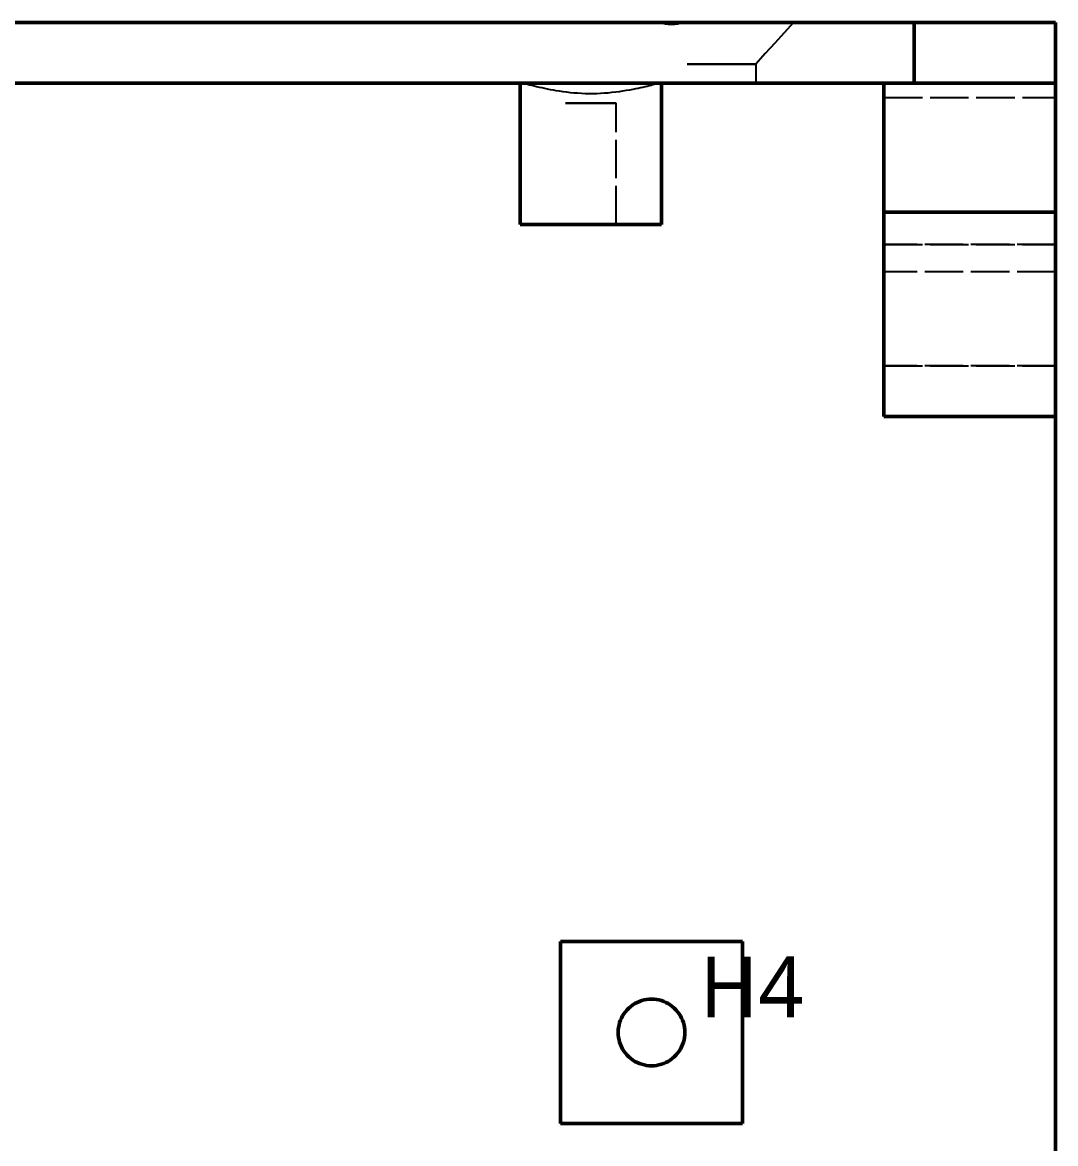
# Model space of a CAD drawing. Header units: millimetres. Extents: x 0 to 420, y 0 to 297.
# Drawn here: x 144.91 to 179, y 154.67 to 191.67 of the extents above; entities that cross this region are included whole.
import ezdxf

# ---------------------------------------------------------------- set-up
doc = ezdxf.new("R2010")
doc.units = ezdxf.units.MM
doc.linetypes.add('DASHED', pattern=[1.524, 1.27, -0.254])
for name, color, linetype, lineweight in [('DIM', 3, 'CONTINUOUS', 18), ('HIDDEN', 8, 'DASHED', 25), ('VISIBLE', 7, 'CONTINUOUS', 50)]:
    doc.layers.add(name, color=color, linetype=linetype, lineweight=lineweight)
doc.styles.add('CJK', font='NotoSansCJK-Regular.ttc')

msp = doc.modelspace()

# ---------------------------------------------------------------- linework, layer by layer
at = {"layer": 'HIDDEN'}
for points in [[(165.60417, 191.66667), (165.60748, 191.66667)], [(165.60468, 191.66667), (165.60417, 191.66667)], [(165.61469, 191.66667), (165.60468, 191.66667)], [(165.60748, 191.66667), (165.6231, 191.66667)], [(165.63749, 191.66667), (165.61469, 191.66667)], [(165.6231, 191.66667), (165.65145, 191.66667)], [(165.67293, 191.66667), (165.63749, 191.66667)], [(165.65145, 191.66667), (165.69237, 191.66667)], [(165.72083, 191.66667), (165.67293, 191.66667)], [(165.69237, 191.66667), (165.74565, 191.66667)], [(165.78093, 191.66667), (165.72083, 191.66667)], [(165.74565, 191.66667), (165.81099, 191.66667)], [(165.8529, 191.66667), (165.78093, 191.66667)], [(165.81099, 191.66667), (165.88804, 191.66667)], [(165.93636, 191.66667), (165.8529, 191.66667)], [(165.88804, 191.66667), (165.97639, 191.66667)], [(166.03085, 191.66667), (165.93636, 191.66667)], [(165.97639, 191.66667), (166.03085, 191.66667)], [(166.76473, 191.66667), (166.61983, 191.66667)], [(166.61983, 191.66667), (166.71301, 191.66667)], [(166.71301, 191.66667), (166.86399, 191.66667)], [(166.91604, 191.66667), (166.76473, 191.66667)], [(166.86399, 191.66667), (167.021, 191.66667)], [(167.07294, 191.66667), (166.91604, 191.66667)], [(167.021, 191.66667), (167.18318, 191.66667)], [(167.23461, 191.66667), (167.07294, 191.66667)], [(167.18318, 191.66667), (167.34965, 191.66667)], [(167.40021, 191.66667), (167.23461, 191.66667)], [(167.34965, 191.66667), (167.51951, 191.66667)], [(167.56885, 191.66667), (167.40021, 191.66667)], [(167.51951, 191.66667), (167.69185, 191.66667)], [(167.73965, 191.66667), (167.56885, 191.66667)], [(167.69185, 191.66667), (167.86574, 191.66667)], [(167.91171, 191.66667), (167.73965, 191.66667)], [(167.86574, 191.66667), (168.04023, 191.66667)], [(168.08411, 191.66667), (167.91171, 191.66667)], [(168.04023, 191.66667), (168.21438, 191.66667)], [(168.25595, 191.66667), (168.08411, 191.66667)], [(168.21438, 191.66667), (168.38725, 191.66667)], [(168.42632, 191.66667), (168.25595, 191.66667)], [(168.38725, 191.66667), (168.5579, 191.66667)], [(168.59432, 191.66667), (168.42632, 191.66667)], [(168.5579, 191.66667), (168.72542, 191.66667)], [(168.75907, 191.66667), (168.59432, 191.66667)], [(168.72542, 191.66667), (168.88889, 191.66667)], [(168.91969, 191.66667), (168.75907, 191.66667)], [(168.88889, 191.66667), (169.04744, 191.66667)], [(169.07534, 191.66667), (168.91969, 191.66667)], [(169.04744, 191.66667), (169.2002, 191.66667)], [(169.2252, 191.66667), (169.07534, 191.66667)], [(169.2002, 191.66667), (169.34635, 191.66667)], [(169.36847, 191.66667), (169.2252, 191.66667)], [(169.34635, 191.66667), (169.48511, 191.66667)], [(169.5044, 191.66667), (169.36847, 191.66667)], [(169.48511, 191.66667), (169.61571, 191.66667)], [(169.63228, 191.66667), (169.5044, 191.66667)], [(169.61571, 191.66667), (169.73746, 191.66667)], [(169.75142, 191.66667), (169.63228, 191.66667)], [(169.73746, 191.66667), (169.84969, 191.66667)], [(169.8612, 191.66667), (169.75142, 191.66667)], [(169.84969, 191.66667), (169.9518, 191.66667)], [(169.96104, 191.66667), (169.8612, 191.66667)], [(169.9518, 191.66667), (170.04324, 191.66667)], [(170.05041, 191.66667), (169.96104, 191.66667)], [(170.35083, 191.66667), (170.04083, 191.32333)], [(170.04324, 191.66667), (170.12352, 191.66667)], [(170.12884, 191.66667), (170.05041, 191.66667)], [(170.12352, 191.66667), (170.19219, 191.66667)], [(170.19593, 191.66667), (170.12884, 191.66667)], [(170.19219, 191.66667), (170.24889, 191.66667)], [(170.2513, 191.66667), (170.19593, 191.66667)], [(170.24889, 191.66667), (170.29331, 191.66667)], [(170.29467, 191.66667), (170.2513, 191.66667)], [(170.29331, 191.66667), (170.32521, 191.66667)], [(170.32582, 191.66667), (170.29467, 191.66667)], [(170.32521, 191.66667), (170.34442, 191.66667)], [(170.34457, 191.66667), (170.32582, 191.66667)], [(170.34442, 191.66667), (170.35083, 191.66667)], [(170.35083, 191.66667), (170.34457, 191.66667)], [(179, 191.66667), (179, 191.6443)], [(170.04083, 191.32333), (169.73083, 190.98)], [(179, 191.6443), (179, 191.57731)], [(179, 191.57731), (179, 191.46609)], [(179, 191.46609), (179, 191.31125)], [(179, 191.31125), (179, 191.11366)], [(169.73083, 190.98), (169.42083, 190.63667)], [(179, 191.11366), (179, 190.87442)], [(169.42083, 190.63667), (169.11083, 190.29333)], [(179, 190.87442), (179, 190.59487)], [(179, 190.59487), (179, 190.27658)], [(166.84417, 190.29333), (166.84734, 190.29333)], [(166.84734, 190.29333), (166.84417, 190.29333)], [(166.84734, 190.29333), (166.85683, 190.29333)], [(166.85683, 190.29333), (166.84734, 190.29333)], [(166.85683, 190.29333), (166.87258, 190.29333)], [(166.87258, 190.29333), (166.85683, 190.29333)], [(166.87258, 190.29333), (166.89452, 190.29333)], [(166.89452, 190.29333), (166.87258, 190.29333)], [(166.89452, 190.29333), (166.92251, 190.29333)], [(166.92251, 190.29333), (166.89452, 190.29333)], [(166.92251, 190.29333), (166.9564, 190.29333)], [(166.9564, 190.29333), (166.92251, 190.29333)], [(166.9564, 190.29333), (166.99601, 190.29333)], [(166.99601, 190.29333), (166.9564, 190.29333)], [(166.99601, 190.29333), (167.0411, 190.29333)], [(167.0411, 190.29333), (166.99601, 190.29333)], [(167.0411, 190.29333), (167.09143, 190.29333)], [(167.09143, 190.29333), (167.0411, 190.29333)], [(167.09143, 190.29333), (167.14671, 190.29333)], [(167.14671, 190.29333), (167.09143, 190.29333)], [(167.14671, 190.29333), (167.20664, 190.29333)], [(167.20664, 190.29333), (167.14671, 190.29333)], [(167.20664, 190.29333), (167.27088, 190.29333)], [(167.27088, 190.29333), (167.20664, 190.29333)], [(167.27088, 190.29333), (167.33907, 190.29333)], [(167.33907, 190.29333), (167.27088, 190.29333)], [(167.33907, 190.29333), (167.41083, 190.29333)], [(167.41083, 190.29333), (167.33907, 190.29333)], [(167.41083, 190.29333), (167.48577, 190.29333)], [(167.48577, 190.29333), (167.41083, 190.29333)], [(167.48577, 190.29333), (167.56345, 190.29333)], [(167.56345, 190.29333), (167.48577, 190.29333)], [(167.56345, 190.29333), (167.64345, 190.29333)], [(167.64345, 190.29333), (167.56345, 190.29333)], [(167.64345, 190.29333), (167.72531, 190.29333)], [(167.72531, 190.29333), (167.64345, 190.29333)], [(167.72531, 190.29333), (167.80859, 190.29333)], [(167.80859, 190.29333), (167.72531, 190.29333)], [(167.80859, 190.29333), (167.89281, 190.29333)], [(167.89281, 190.29333), (167.80859, 190.29333)], [(167.89281, 190.29333), (167.9775, 190.29333)], [(167.9775, 190.29333), (167.89281, 190.29333)], [(167.9775, 190.29333), (168.0622, 190.29333)], [(168.0622, 190.29333), (167.9775, 190.29333)], [(168.0622, 190.29333), (168.14642, 190.29333)], [(168.14642, 190.29333), (168.0622, 190.29333)], [(168.14642, 190.29333), (168.22969, 190.29333)], [(168.22969, 190.29333), (168.14642, 190.29333)], [(168.22969, 190.29333), (168.31156, 190.29333)], [(168.31156, 190.29333), (168.22969, 190.29333)], [(168.31156, 190.29333), (168.39155, 190.29333)], [(168.39155, 190.29333), (168.31156, 190.29333)], [(168.39155, 190.29333), (168.46924, 190.29333)], [(168.46924, 190.29333), (168.39155, 190.29333)], [(168.46924, 190.29333), (168.54417, 190.29333)], [(168.54417, 190.29333), (168.46924, 190.29333)], [(168.54417, 190.29333), (168.61593, 190.29333)], [(168.61593, 190.29333), (168.54417, 190.29333)], [(168.61593, 190.29333), (168.68412, 190.29333)], [(168.68412, 190.29333), (168.61593, 190.29333)], [(168.68412, 190.29333), (168.74836, 190.29333)], [(168.74836, 190.29333), (168.68412, 190.29333)], [(168.74836, 190.29333), (168.80829, 190.29333)], [(168.80829, 190.29333), (168.74836, 190.29333)], [(168.80829, 190.29333), (168.86358, 190.29333)], [(168.86358, 190.29333), (168.80829, 190.29333)], [(168.86358, 190.29333), (168.91391, 190.29333)], [(168.91391, 190.29333), (168.86358, 190.29333)], [(168.91391, 190.29333), (168.959, 190.29333)], [(168.959, 190.29333), (168.91391, 190.29333)], [(168.959, 190.29333), (168.9986, 190.29333)], [(168.9986, 190.29333), (168.959, 190.29333)], [(168.9986, 190.29333), (169.03249, 190.29333)], [(169.03249, 190.29333), (168.9986, 190.29333)], [(169.03249, 190.29333), (169.06048, 190.29333)], [(169.06048, 190.29333), (169.03249, 190.29333)], [(169.06048, 190.29333), (169.08242, 190.29333)], [(169.08242, 190.29333), (169.06048, 190.29333)], [(169.08242, 190.29333), (169.09818, 190.29333)], [(169.09818, 190.29333), (169.08242, 190.29333)], [(169.09818, 190.29333), (169.10767, 190.29333)], [(169.10767, 190.29333), (169.09818, 190.29333)], [(169.10767, 190.29333), (169.11083, 190.29333)], [(169.11083, 190.29333), (169.10767, 190.29333)], [(169.11083, 190.29333), (169.11083, 189.66667)], [(179, 190.27658), (179, 189.92132)], [(179, 189.92132), (179, 189.53108)], [(160.66667, 189.66667), (161.35727, 189.66667)], [(161.33333, 189.66667), (161.34091, 189.66667)], [(161.33884, 189.66667), (161.33333, 189.66667)], [(161.35727, 189.66667), (161.33884, 189.66667)], [(161.34091, 189.66667), (161.36141, 189.66667)], [(161.35727, 189.66667), (161.38395, 189.66479)], [(161.36141, 189.66667), (161.39475, 189.66667)], [(161.38395, 189.66479), (161.41981, 189.65936)], [(161.39475, 189.66667), (161.44074, 189.66667)], [(161.41981, 189.65936), (161.46421, 189.65072)], [(161.44074, 189.66667), (161.49914, 189.66667)], [(161.46421, 189.65072), (161.51649, 189.63926)], [(161.49914, 189.66667), (161.56961, 189.66667)], [(161.51649, 189.63926), (161.57588, 189.62539)], [(161.56961, 189.66667), (161.65177, 189.66667)], [(161.57588, 189.62539), (161.64156, 189.60958)], [(161.64156, 189.60958), (161.71274, 189.59225)], [(161.65177, 189.66667), (161.74515, 189.66667)], [(161.71274, 189.59225), (161.78895, 189.57375)], [(161.74515, 189.66667), (161.84923, 189.66667)], [(161.78895, 189.57375), (161.86966, 189.55444)], [(161.84923, 189.66667), (161.96345, 189.66667)], [(161.86966, 189.55444), (161.95436, 189.53464)], [(161.95436, 189.53464), (162.04264, 189.51464)], [(161.96345, 189.66667), (162.08715, 189.66667)], [(162.04264, 189.51464), (162.13412, 189.49471)], [(162.08715, 189.66667), (162.21965, 189.66667)], [(162.13412, 189.49471), (162.22849, 189.47509)], [(162.21965, 189.66667), (162.36021, 189.66667)], [(162.22849, 189.47509), (162.32543, 189.45599)], [(162.32543, 189.45599), (162.42469, 189.43761)], [(162.36021, 189.66667), (162.50805, 189.66667)], [(162.50805, 189.66667), (162.66234, 189.66667)], [(162.66234, 189.66667), (162.82223, 189.66667)], [(162.82223, 189.66667), (162.98683, 189.66667)], [(162.98683, 189.66667), (163.15521, 189.66667)], [(163.15521, 189.66667), (163.32644, 189.66667)], [(163.32644, 189.66667), (163.49957, 189.66667)], [(163.49957, 189.66667), (163.67363, 189.66667)], [(163.67363, 189.66667), (163.84765, 189.66667)], [(163.84765, 189.66667), (164.02066, 189.66667)], [(164.02066, 189.66667), (164.1917, 189.66667)], [(164.1917, 189.66667), (164.35981, 189.66667)], [(164.35981, 189.66667), (164.52406, 189.66667)], [(164.52406, 189.66667), (164.68354, 189.66667)], [(164.68354, 189.66667), (164.83735, 189.66667)], [(164.83735, 189.66667), (164.98464, 189.66667)], [(164.84022, 189.42567), (164.95446, 189.44594)], [(164.95446, 189.44594), (165.06588, 189.46728)], [(164.98464, 189.66667), (165.12458, 189.66667)], [(165.06588, 189.46728), (165.1485, 189.48404)], [(165.12458, 189.66667), (165.25641, 189.66667)], [(165.1485, 189.48404), (165.22799, 189.50089)], [(165.22799, 189.50089), (165.30533, 189.51791)], [(165.25641, 189.66667), (165.37937, 189.66667)], [(165.30533, 189.51791), (165.3803, 189.53495)], [(165.37937, 189.66667), (165.4928, 189.66667)], [(165.3803, 189.53495), (165.45267, 189.55184)], [(165.45267, 189.55184), (165.52218, 189.56841)], [(165.4928, 189.66667), (165.59605, 189.66667)], [(165.52218, 189.56841), (165.58853, 189.58445)], [(165.58853, 189.58445), (165.6514, 189.59976)], [(165.59605, 189.66667), (165.68855, 189.66667)], [(165.6514, 189.59976), (165.71047, 189.61411)], [(165.68855, 189.66667), (165.76979, 189.66667)], [(165.71047, 189.61411), (165.76542, 189.62729)], [(165.76542, 189.62729), (165.81573, 189.639)], [(165.76979, 189.66667), (165.83931, 189.66667)], [(165.81573, 189.639), (165.86089, 189.64898)], [(165.83931, 189.66667), (165.89673, 189.66667)], [(165.86089, 189.64898), (165.90041, 189.65696)], [(165.89673, 189.66667), (165.94172, 189.66667)], [(165.90041, 189.65696), (165.93387, 189.6627)], [(165.93387, 189.6627), (165.95746, 189.66566)], [(165.94172, 189.66667), (165.97404, 189.66667)], [(165.95746, 189.66566), (165.97607, 189.66667)], [(165.97404, 189.66667), (165.9935, 189.66667)], [(165.98935, 189.66667), (165.97607, 189.66667)], [(165.97607, 189.66667), (166.32759, 189.66667)], [(165.99734, 189.66667), (165.98935, 189.66667)], [(165.9935, 189.66667), (166, 189.66667)], [(166, 189.66667), (165.99734, 189.66667)], [(166.84417, 189.66667), (166.84734, 189.66667)], [(166.84734, 189.66667), (166.84417, 189.66667)], [(166.84734, 189.66667), (166.85683, 189.66667)], [(166.85683, 189.66667), (166.84734, 189.66667)], [(166.85683, 189.66667), (166.87258, 189.66667)], [(166.87258, 189.66667), (166.85683, 189.66667)], [(166.87258, 189.66667), (166.89452, 189.66667)], [(166.89452, 189.66667), (166.87258, 189.66667)], [(166.89452, 189.66667), (166.92251, 189.66667)], [(166.92251, 189.66667), (166.89452, 189.66667)], [(166.92251, 189.66667), (166.9564, 189.66667)], [(166.9564, 189.66667), (166.92251, 189.66667)], [(166.9564, 189.66667), (166.99601, 189.66667)], [(166.99601, 189.66667), (166.9564, 189.66667)], [(166.99601, 189.66667), (167.0411, 189.66667)], [(167.0411, 189.66667), (166.99601, 189.66667)], [(167.0411, 189.66667), (167.09143, 189.66667)], [(167.09143, 189.66667), (167.0411, 189.66667)], [(167.09143, 189.66667), (167.14671, 189.66667)], [(167.14671, 189.66667), (167.09143, 189.66667)], [(167.14671, 189.66667), (167.20664, 189.66667)], [(167.20664, 189.66667), (167.14671, 189.66667)], [(167.20664, 189.66667), (167.27088, 189.66667)], [(167.27088, 189.66667), (167.20664, 189.66667)], [(167.27088, 189.66667), (167.33907, 189.66667)], [(167.33907, 189.66667), (167.27088, 189.66667)], [(167.33907, 189.66667), (167.41083, 189.66667)], [(167.41083, 189.66667), (167.33907, 189.66667)], [(167.41083, 189.66667), (167.48577, 189.66667)], [(167.48577, 189.66667), (167.41083, 189.66667)], [(167.48577, 189.66667), (167.56345, 189.66667)], [(167.56345, 189.66667), (167.48577, 189.66667)], [(167.56345, 189.66667), (167.64345, 189.66667)], [(167.64345, 189.66667), (167.56345, 189.66667)], [(167.64345, 189.66667), (167.72531, 189.66667)], [(167.72531, 189.66667), (167.64345, 189.66667)], [(167.72531, 189.66667), (167.80859, 189.66667)], [(167.80859, 189.66667), (167.72531, 189.66667)], [(167.80859, 189.66667), (167.89281, 189.66667)], [(167.89281, 189.66667), (167.80859, 189.66667)], [(167.89281, 189.66667), (167.9775, 189.66667)], [(167.9775, 189.66667), (167.89281, 189.66667)], [(167.9775, 189.66667), (168.0622, 189.66667)], [(168.0622, 189.66667), (167.9775, 189.66667)], [(168.0622, 189.66667), (168.14642, 189.66667)], [(168.14642, 189.66667), (168.0622, 189.66667)], [(168.14642, 189.66667), (168.22969, 189.66667)], [(168.22969, 189.66667), (168.14642, 189.66667)], [(168.22969, 189.66667), (168.31156, 189.66667)], [(168.31156, 189.66667), (168.22969, 189.66667)], [(168.31156, 189.66667), (168.39155, 189.66667)], [(168.39155, 189.66667), (168.31156, 189.66667)], [(168.39155, 189.66667), (168.46924, 189.66667)], [(168.46924, 189.66667), (168.39155, 189.66667)], [(168.46924, 189.66667), (168.54417, 189.66667)], [(168.54417, 189.66667), (168.46924, 189.66667)], [(168.54417, 189.66667), (168.61593, 189.66667)], [(168.61593, 189.66667), (168.54417, 189.66667)], [(168.61593, 189.66667), (168.68412, 189.66667)], [(168.68412, 189.66667), (168.61593, 189.66667)], [(168.68412, 189.66667), (168.74836, 189.66667)], [(168.74836, 189.66667), (168.68412, 189.66667)], [(168.74836, 189.66667), (168.80829, 189.66667)], [(168.80829, 189.66667), (168.74836, 189.66667)], [(168.80829, 189.66667), (168.86358, 189.66667)], [(168.86358, 189.66667), (168.80829, 189.66667)], [(168.86358, 189.66667), (168.91391, 189.66667)], [(168.91391, 189.66667), (168.86358, 189.66667)], [(168.91391, 189.66667), (168.959, 189.66667)], [(168.959, 189.66667), (168.91391, 189.66667)], [(168.959, 189.66667), (168.9986, 189.66667)], [(168.9986, 189.66667), (168.959, 189.66667)], [(168.9986, 189.66667), (169.03249, 189.66667)], [(169.03249, 189.66667), (168.9986, 189.66667)], [(169.03249, 189.66667), (169.06048, 189.66667)], [(169.06048, 189.66667), (169.03249, 189.66667)], [(169.06048, 189.66667), (169.08242, 189.66667)], [(169.08242, 189.66667), (169.06048, 189.66667)], [(169.08242, 189.66667), (169.09818, 189.66667)], [(169.09818, 189.66667), (169.08242, 189.66667)], [(169.09818, 189.66667), (169.10767, 189.66667)], [(169.10767, 189.66667), (169.09818, 189.66667)], [(169.10767, 189.66667), (169.11083, 189.66667)], [(169.11083, 189.66667), (169.10767, 189.66667)], [(173.06826, 189.66667), (173.33333, 189.66667)], [(173.33333, 189.65338), (173.33333, 189.66667)], [(173.33333, 189.66667), (173.40197, 189.66667)], [(173.33333, 189.61357), (173.33333, 189.65338)], [(173.33333, 189.54741), (173.33333, 189.61357)], [(173.33333, 189.4552), (173.33333, 189.54741)], [(173.33333, 189.33735), (173.33333, 189.4552)], [(174.33333, 189.66667), (179, 189.66667)], [(179, 189.53108), (179, 189.10805)], [(162.42469, 189.43761), (162.51277, 189.42236)], [(162.51277, 189.42236), (162.61674, 189.40565)], [(162.61674, 189.40565), (162.73574, 189.38833)], [(162.73574, 189.38833), (162.85663, 189.37275)], [(162.85663, 189.37275), (162.97914, 189.35909)], [(162.97914, 189.35909), (163.103, 189.34748)], [(163.103, 189.34748), (163.22795, 189.33806)], [(163.22795, 189.33806), (163.35374, 189.33093)], [(163.35374, 189.33093), (163.48012, 189.32616)], [(163.48012, 189.32616), (163.60688, 189.32379)], [(163.60688, 189.32379), (163.73376, 189.32386)], [(163.73376, 189.32386), (163.86051, 189.32637)], [(163.86051, 189.32637), (163.98688, 189.33128)], [(163.98688, 189.33128), (164.11265, 189.33855)], [(164.11265, 189.33855), (164.23756, 189.3481)], [(164.23756, 189.3481), (164.36135, 189.35982)], [(164.36135, 189.35982), (164.48378, 189.37361)], [(164.48378, 189.37361), (164.60458, 189.3893)], [(164.60458, 189.3893), (164.72349, 189.40672)], [(164.72349, 189.40672), (164.84022, 189.42567)], [(173.33333, 189.19437), (173.33333, 189.33735)], [(173.33333, 189.19437), (173.33333, 185.40651)], [(173.33333, 189.19437), (179, 189.19437)], [(179, 189.19437), (179, 185.40651)], [(179, 189.01582), (179, 189.19437)], [(179, 189.10805), (179, 188.65459)], [(162.83333, 189), (162.83566, 189)], [(162.83566, 189), (162.83333, 189)], [(162.83566, 189), (162.84264, 189)], [(162.84264, 189), (162.83566, 189)], [(162.84264, 189), (162.85423, 189)], [(162.85423, 189), (162.84264, 189)], [(162.85423, 189), (162.87036, 189)], [(162.87036, 189), (162.85423, 189)], [(162.87036, 189), (162.89094, 189)], [(162.89094, 189), (162.87036, 189)], [(162.89094, 189), (162.91586, 189)], [(162.91586, 189), (162.89094, 189)], [(162.91586, 189), (162.94498, 189)], [(162.94498, 189), (162.91586, 189)], [(162.94498, 189), (162.97813, 189)], [(162.97813, 189), (162.94498, 189)], [(162.97813, 189), (163.01514, 189)], [(163.01514, 189), (162.97813, 189)], [(163.01514, 189), (163.05579, 189)], [(163.05579, 189), (163.01514, 189)], [(163.05579, 189), (163.09986, 189)], [(163.09986, 189), (163.05579, 189)], [(163.09986, 189), (163.14709, 189)], [(163.14709, 189), (163.09986, 189)], [(163.14709, 189), (163.19723, 189)], [(163.19723, 189), (163.14709, 189)], [(163.19723, 189), (163.25, 189)], [(163.25, 189), (163.19723, 189)], [(163.25, 189), (163.3051, 189)], [(163.3051, 189), (163.25, 189)], [(163.3051, 189), (163.36222, 189)], [(163.36222, 189), (163.3051, 189)], [(163.36222, 189), (163.42104, 189)], [(163.42104, 189), (163.36222, 189)], [(163.42104, 189), (163.48123, 189)], [(163.48123, 189), (163.42104, 189)], [(163.48123, 189), (163.54246, 189)], [(163.54246, 189), (163.48123, 189)], [(163.54246, 189), (163.60439, 189)], [(163.60439, 189), (163.54246, 189)], [(163.60439, 189), (163.66667, 189)], [(163.66667, 189), (163.60439, 189)], [(163.66667, 189), (163.72894, 189)], [(163.72894, 189), (163.66667, 189)], [(163.72894, 189), (163.79087, 189)], [(163.79087, 189), (163.72894, 189)], [(163.79087, 189), (163.8521, 189)], [(163.8521, 189), (163.79087, 189)], [(163.8521, 189), (163.9123, 189)], [(163.9123, 189), (163.8521, 189)], [(163.9123, 189), (163.97112, 189)], [(163.97112, 189), (163.9123, 189)], [(163.97112, 189), (164.02824, 189)], [(164.02824, 189), (163.97112, 189)], [(164.02824, 189), (164.08333, 189)], [(164.08333, 189), (164.02824, 189)], [(164.08333, 189), (164.1361, 189)], [(164.1361, 189), (164.08333, 189)], [(164.1361, 189), (164.18624, 189)], [(164.18624, 189), (164.1361, 189)], [(164.18624, 189), (164.23348, 189)], [(164.23348, 189), (164.18624, 189)], [(164.23348, 189), (164.27754, 189)], [(164.27754, 189), (164.23348, 189)], [(164.27754, 189), (164.31819, 189)], [(164.31819, 189), (164.27754, 189)], [(164.31819, 189), (164.3552, 189)], [(164.3552, 189), (164.31819, 189)], [(164.3552, 189), (164.38835, 189)], [(164.38835, 189), (164.3552, 189)], [(164.38835, 189), (164.41747, 189)], [(164.41747, 189), (164.38835, 189)], [(164.41747, 189), (164.44239, 189)], [(164.44239, 189), (164.41747, 189)], [(164.44239, 189), (164.46298, 189)], [(164.46298, 189), (164.44239, 189)], [(164.46298, 189), (164.47911, 189)], [(164.47911, 189), (164.46298, 189)], [(164.47911, 189), (164.49069, 189)], [(164.49069, 189), (164.47911, 189)], [(164.49069, 189), (164.49767, 189)], [(164.49767, 189), (164.49069, 189)], [(164.49767, 189), (164.5, 189)], [(164.5, 189), (164.49767, 189)], [(164.5, 185), (164.5, 189)], [(179, 188.81056), (179, 189.01582)], [(179, 188.57963), (179, 188.81056)], [(179, 188.65459), (179, 188.17323)], [(179, 188.32417), (179, 188.57963)], [(179, 188.04546), (179, 188.32417)], [(179, 188.17323), (179, 187.66667)], [(179, 187.74489), (179, 188.04546)], [(179, 187.42396), (179, 187.74489)], [(179, 187.66667), (179, 187.13774)], [(179, 187.08428), (179, 187.42396)], [(179, 187.13774), (179, 186.58939)], [(179, 186.72753), (179, 187.08428)], [(179, 186.35551), (179, 186.72753)], [(179, 186.58939), (179, 186.02471)], [(179, 185.97006), (179, 186.35551)], [(179, 186.02471), (179, 185.44683)], [(179, 185.57312), (179, 185.97006)], [(173.33333, 185.26023), (173.33333, 185.40651)], [(179, 185.40651), (173.33333, 185.40651)], [(179, 185.40651), (179, 185.57312)], [(179, 185.44683), (179, 184.859)], [(179, 185.40651), (179, 185.26023)], [(161.33333, 185), (161.33986, 185)], [(161.33986, 185), (161.35939, 185)], [(161.35939, 185), (161.39183, 185)], [(161.39183, 185), (161.437, 185)], [(161.437, 185), (161.49463, 185)], [(161.49463, 185), (161.56441, 185)], [(161.56441, 185), (161.64594, 185)], [(161.64594, 185), (161.73878, 185)], [(161.73878, 185), (161.84239, 185)], [(161.84239, 185), (161.95621, 185)], [(161.95621, 185), (162.0796, 185)], [(162.0796, 185), (162.21186, 185)], [(162.21186, 185), (162.35225, 185)], [(162.35225, 185), (162.5, 185)], [(162.5, 185), (162.65427, 185)], [(162.65427, 185), (162.8142, 185)], [(162.8142, 185), (162.9789, 185)], [(162.83333, 185), (162.83566, 185)], [(162.83566, 185), (162.83333, 185)], [(162.83566, 185), (162.84264, 185)], [(162.84264, 185), (162.83566, 185)], [(162.84264, 185), (162.85423, 185)], [(162.85423, 185), (162.84264, 185)], [(162.85423, 185), (162.87036, 185)], [(162.87036, 185), (162.85423, 185)], [(162.87036, 185), (162.89094, 185)], [(162.89094, 185), (162.87036, 185)], [(162.89094, 185), (162.91586, 185)], [(162.91586, 185), (162.89094, 185)], [(162.91586, 185), (162.94498, 185)], [(162.94498, 185), (162.91586, 185)], [(162.94498, 185), (162.97813, 185)], [(162.97813, 185), (162.94498, 185)], [(162.97813, 185), (163.01514, 185)], [(163.01514, 185), (162.97813, 185)], [(162.9789, 185), (163.14745, 185)], [(163.01514, 185), (163.05579, 185)], [(163.05579, 185), (163.01514, 185)], [(163.05579, 185), (163.09986, 185)], [(163.09986, 185), (163.05579, 185)], [(163.09986, 185), (163.14709, 185)], [(163.14709, 185), (163.09986, 185)], [(163.14709, 185), (163.19723, 185)], [(163.19723, 185), (163.14709, 185)], [(163.14745, 185), (163.3189, 185)], [(163.19723, 185), (163.25, 185)], [(163.25, 185), (163.19723, 185)], [(163.25, 185), (163.3051, 185)], [(163.3051, 185), (163.25, 185)], [(163.3051, 185), (163.36222, 185)], [(163.36222, 185), (163.3051, 185)], [(163.3189, 185), (163.4923, 185)], [(163.36222, 185), (163.42104, 185)], [(163.42104, 185), (163.36222, 185)], [(163.42104, 185), (163.48123, 185)], [(163.48123, 185), (163.42104, 185)], [(163.48123, 185), (163.54246, 185)], [(163.54246, 185), (163.48123, 185)], [(163.4923, 185), (163.66667, 185)], [(163.54246, 185), (163.60439, 185)], [(163.60439, 185), (163.54246, 185)], [(163.60439, 185), (163.66667, 185)], [(163.66667, 185), (163.60439, 185)], [(163.66667, 185), (163.72894, 185)], [(163.72894, 185), (163.66667, 185)], [(163.66667, 185), (163.84104, 185)], [(163.72894, 185), (163.79087, 185)], [(163.79087, 185), (163.72894, 185)], [(163.79087, 185), (163.8521, 185)], [(163.8521, 185), (163.79087, 185)], [(163.84104, 185), (164.01443, 185)], [(163.8521, 185), (163.9123, 185)], [(163.9123, 185), (163.8521, 185)], [(163.9123, 185), (163.97112, 185)], [(163.97112, 185), (163.9123, 185)], [(163.97112, 185), (164.02824, 185)], [(164.02824, 185), (163.97112, 185)], [(164.01443, 185), (164.18588, 185)], [(164.02824, 185), (164.08333, 185)], [(164.08333, 185), (164.02824, 185)], [(164.08333, 185), (164.1361, 185)], [(164.1361, 185), (164.08333, 185)], [(164.1361, 185), (164.18624, 185)], [(164.18624, 185), (164.1361, 185)], [(164.18588, 185), (164.35443, 185)], [(164.18624, 185), (164.23348, 185)], [(164.23348, 185), (164.18624, 185)], [(164.23348, 185), (164.27754, 185)], [(164.27754, 185), (164.23348, 185)], [(164.27754, 185), (164.31819, 185)], [(164.31819, 185), (164.27754, 185)], [(164.31819, 185), (164.3552, 185)], [(164.3552, 185), (164.31819, 185)], [(164.35443, 185), (164.51913, 185)], [(164.3552, 185), (164.38835, 185)], [(164.38835, 185), (164.3552, 185)], [(164.38835, 185), (164.41747, 185)], [(164.41747, 185), (164.38835, 185)], [(164.41747, 185), (164.44239, 185)], [(164.44239, 185), (164.41747, 185)], [(164.44239, 185), (164.46298, 185)], [(164.46298, 185), (164.44239, 185)], [(164.46298, 185), (164.47911, 185)], [(164.47911, 185), (164.46298, 185)], [(164.47911, 185), (164.49069, 185)], [(164.49069, 185), (164.47911, 185)], [(164.49069, 185), (164.49767, 185)], [(164.49767, 185), (164.49069, 185)], [(164.49767, 185), (164.5, 185)], [(164.5, 185), (164.49767, 185)], [(164.51913, 185), (164.67906, 185)], [(164.67906, 185), (164.83333, 185)], [(164.83333, 185), (164.98108, 185)], [(164.98108, 185), (165.12148, 185)], [(165.12148, 185), (165.25374, 185)], [(165.25374, 185), (165.37712, 185)], [(165.37712, 185), (165.49094, 185)], [(165.49094, 185), (165.59456, 185)], [(165.59456, 185), (165.68739, 185)], [(165.68739, 185), (165.76893, 185)], [(165.76893, 185), (165.83871, 185)], [(165.83871, 185), (165.89634, 185)], [(165.89634, 185), (165.9415, 185)], [(165.9415, 185), (165.97394, 185)], [(165.97394, 185), (165.99348, 185)], [(165.99348, 185), (166, 185)], [(173.33333, 185.09982), (173.33333, 185.26023)], [(173.33333, 184.92606), (173.33333, 185.09982)], [(179, 185.26023), (179, 185.09982)], [(179, 185.16666), (179, 185.24994)], [(179, 185.07734), (179, 185.16666)], [(179, 185.09982), (179, 184.92606)], [(173.33333, 184.73978), (173.33333, 184.92606)], [(173.33333, 184.54189), (173.33333, 184.73978)], [(179, 184.92606), (179, 184.73978)], [(179, 184.75271), (179, 184.88966)], [(179, 184.859), (179, 184.26451)], [(179, 184.68794), (179, 184.75271)], [(179, 184.73978), (179, 184.54189)], [(173.33333, 184.33333), (173.33333, 184.54189)], [(179, 184.33333), (173.33333, 184.33333)], [(173.33333, 184.11162), (173.33333, 184.33333)], [(173.33333, 184.33333), (179, 184.33333)], [(179, 184.54189), (179, 184.33333)], [(179, 184.33333), (179, 184.47329)], [(179, 184.26451), (179, 183.66667)], [(173.33333, 183.8893), (173.33333, 184.11162)], [(173.33333, 183.66667), (173.33333, 183.8893)], [(173.33333, 183.66667), (173.33333, 183.50983)], [(179, 133), (179, 183.66667)], [(173.33333, 183.43026), (173.33333, 183.43333)], [(173.33333, 183.43333), (173.33333, 183.43026)], [(179, 183.43333), (173.33333, 183.43333)], [(173.33333, 183.42105), (173.33333, 183.43026)], [(173.33333, 183.43026), (173.33333, 183.42105)], [(173.33333, 183.40575), (173.33333, 183.42105)], [(173.33333, 183.42105), (173.33333, 183.40575)], [(173.33333, 183.38446), (173.33333, 183.40575)], [(173.33333, 183.40575), (173.33333, 183.38446)], [(173.33333, 183.35729), (173.33333, 183.38446)], [(173.33333, 183.38446), (173.33333, 183.35729)], [(173.33333, 183.3244), (173.33333, 183.35729)], [(173.33333, 183.35729), (173.33333, 183.3244)], [(173.33333, 183.28596), (173.33333, 183.3244)], [(173.33333, 183.3244), (173.33333, 183.28596)], [(173.33333, 183.2422), (173.33333, 183.28596)], [(173.33333, 183.28596), (173.33333, 183.2422)], [(173.33333, 183.19335), (173.33333, 183.2422)], [(173.33333, 183.2422), (173.33333, 183.19335)], [(173.33333, 183.13969), (173.33333, 183.19335)], [(173.33333, 183.19335), (173.33333, 183.13969)], [(179, 183.43026), (179, 183.43333)], [(179, 183.43333), (179, 183.43026)], [(179, 183.42105), (179, 183.43026)], [(179, 183.43026), (179, 183.42105)], [(179, 183.40575), (179, 183.42105)], [(179, 183.42105), (179, 183.40575)], [(179, 183.38446), (179, 183.40575)], [(179, 183.40575), (179, 183.38446)], [(179, 183.35729), (179, 183.38446)], [(179, 183.38446), (179, 183.35729)], [(179, 183.3244), (179, 183.35729)], [(179, 183.35729), (179, 183.3244)], [(179, 183.28596), (179, 183.3244)], [(179, 183.3244), (179, 183.28596)], [(179, 183.2422), (179, 183.28596)], [(179, 183.28596), (179, 183.2422)], [(179, 183.19335), (179, 183.2422)], [(179, 183.2422), (179, 183.19335)], [(179, 183.13969), (179, 183.19335)], [(179, 183.19335), (179, 183.13969)], [(173.33333, 183.08152), (173.33333, 183.13969)], [(173.33333, 183.13969), (173.33333, 183.08152)], [(173.33333, 183.01917), (173.33333, 183.08152)], [(173.33333, 183.08152), (173.33333, 183.01917)], [(173.33333, 182.95299), (173.33333, 183.01917)], [(173.33333, 183.01917), (173.33333, 182.95299)], [(173.33333, 182.88333), (173.33333, 182.95299)], [(173.33333, 182.95299), (173.33333, 182.88333)], [(173.33333, 182.81061), (173.33333, 182.88333)], [(173.33333, 182.88333), (173.33333, 182.81061)], [(173.33333, 182.73521), (173.33333, 182.81061)], [(173.33333, 182.81061), (173.33333, 182.73521)], [(179, 183.08152), (179, 183.13969)], [(179, 183.13969), (179, 183.08152)], [(179, 183.01917), (179, 183.08152)], [(179, 183.08152), (179, 183.01917)], [(179, 182.95299), (179, 183.01917)], [(179, 183.01917), (179, 182.95299)], [(179, 182.88333), (179, 182.95299)], [(179, 182.95299), (179, 182.88333)], [(179, 182.81061), (179, 182.88333)], [(179, 182.88333), (179, 182.81061)], [(179, 182.73521), (179, 182.81061)], [(179, 182.81061), (179, 182.73521)], [(173.33333, 182.65756), (173.33333, 182.73521)], [(173.33333, 182.73521), (173.33333, 182.65756)], [(173.33333, 182.57811), (173.33333, 182.65756)], [(173.33333, 182.65756), (173.33333, 182.57811)], [(173.33333, 182.49728), (173.33333, 182.57811)], [(173.33333, 182.57811), (173.33333, 182.49728)], [(173.33333, 182.41554), (173.33333, 182.49728)], [(173.33333, 182.49728), (173.33333, 182.41554)], [(173.33333, 182.33333), (173.33333, 182.41554)], [(173.33333, 182.41554), (173.33333, 182.33333)], [(179, 182.65756), (179, 182.73521)], [(179, 182.73521), (179, 182.65756)], [(179, 182.57811), (179, 182.65756)], [(179, 182.65756), (179, 182.57811)], [(179, 182.49728), (179, 182.57811)], [(179, 182.57811), (179, 182.49728)], [(179, 182.41554), (179, 182.49728)], [(179, 182.49728), (179, 182.41554)], [(179, 182.33333), (179, 182.41554)], [(179, 182.41554), (179, 182.33333)], [(173.33333, 182.25113), (173.33333, 182.33333)], [(173.33333, 182.33333), (173.33333, 182.25113)], [(173.33333, 182.16939), (173.33333, 182.25113)], [(173.33333, 182.25113), (173.33333, 182.16939)], [(173.33333, 182.08856), (173.33333, 182.16939)], [(173.33333, 182.16939), (173.33333, 182.08856)], [(173.33333, 182.0091), (173.33333, 182.08856)], [(173.33333, 182.08856), (173.33333, 182.0091)], [(179, 182.25113), (179, 182.33333)], [(179, 182.33333), (179, 182.25113)], [(179, 182.16939), (179, 182.25113)], [(179, 182.25113), (179, 182.16939)], [(179, 182.08856), (179, 182.16939)], [(179, 182.16939), (179, 182.08856)], [(179, 182.0091), (179, 182.08856)], [(179, 182.08856), (179, 182.0091)], [(173.33333, 181.93146), (173.33333, 182.0091)], [(173.33333, 182.0091), (173.33333, 181.93146)], [(173.33333, 181.85606), (173.33333, 181.93146)], [(173.33333, 181.93146), (173.33333, 181.85606)], [(173.33333, 181.78333), (173.33333, 181.85606)], [(173.33333, 181.85606), (173.33333, 181.78333)], [(173.33333, 181.71368), (173.33333, 181.78333)], [(173.33333, 181.78333), (173.33333, 181.71368)], [(173.33333, 181.64749), (173.33333, 181.71368)], [(173.33333, 181.71368), (173.33333, 181.64749)], [(179, 181.93146), (179, 182.0091)], [(179, 182.0091), (179, 181.93146)], [(179, 181.85606), (179, 181.93146)], [(179, 181.93146), (179, 181.85606)], [(179, 181.78333), (179, 181.85606)], [(179, 181.85606), (179, 181.78333)], [(179, 181.71368), (179, 181.78333)], [(179, 181.78333), (179, 181.71368)], [(179, 181.64749), (179, 181.71368)], [(179, 181.71368), (179, 181.64749)], [(173.33333, 181.58514), (173.33333, 181.64749)], [(173.33333, 181.64749), (173.33333, 181.58514)], [(173.33333, 181.52698), (173.33333, 181.58514)], [(173.33333, 181.58514), (173.33333, 181.52698)], [(173.33333, 181.47332), (173.33333, 181.52698)], [(173.33333, 181.52698), (173.33333, 181.47332)], [(173.33333, 181.42447), (173.33333, 181.47332)], [(173.33333, 181.47332), (173.33333, 181.42447)], [(173.33333, 181.38071), (173.33333, 181.42447)], [(173.33333, 181.42447), (173.33333, 181.38071)], [(173.33333, 181.34227), (173.33333, 181.38071)], [(173.33333, 181.38071), (173.33333, 181.34227)], [(173.33333, 181.30937), (173.33333, 181.34227)], [(173.33333, 181.34227), (173.33333, 181.30937)], [(173.33333, 181.2822), (173.33333, 181.30937)], [(173.33333, 181.30937), (173.33333, 181.2822)], [(179, 181.58514), (179, 181.64749)], [(179, 181.64749), (179, 181.58514)], [(179, 181.52698), (179, 181.58514)], [(179, 181.58514), (179, 181.52698)], [(179, 181.47332), (179, 181.52698)], [(179, 181.52698), (179, 181.47332)], [(179, 181.42447), (179, 181.47332)], [(179, 181.47332), (179, 181.42447)], [(179, 181.38071), (179, 181.42447)], [(179, 181.42447), (179, 181.38071)], [(179, 181.34227), (179, 181.38071)], [(179, 181.38071), (179, 181.34227)], [(179, 181.30937), (179, 181.34227)], [(179, 181.34227), (179, 181.30937)], [(179, 181.2822), (179, 181.30937)], [(179, 181.30937), (179, 181.2822)], [(173.33333, 181.26091), (173.33333, 181.2822)], [(173.33333, 181.2822), (173.33333, 181.26091)], [(173.33333, 181.24562), (173.33333, 181.26091)], [(173.33333, 181.26091), (173.33333, 181.24562)], [(173.33333, 181.23641), (173.33333, 181.24562)], [(173.33333, 181.24562), (173.33333, 181.23641)], [(173.33333, 181.23333), (173.33333, 181.23641)], [(173.33333, 181.23641), (173.33333, 181.23333)], [(179, 181.26091), (179, 181.2822)], [(179, 181.2822), (179, 181.26091)], [(179, 181.24562), (179, 181.26091)], [(179, 181.26091), (179, 181.24562)], [(179, 181.23641), (179, 181.24562)], [(179, 181.24562), (179, 181.23641)], [(179, 181.23333), (179, 181.23641)], [(179, 181.23641), (179, 181.23333)], [(173.33333, 180.37637), (173.33333, 180.33333)], [(173.33333, 180.1112), (173.33333, 180.33333)], [(179, 180.33333), (173.33333, 180.33333)], [(173.33333, 180.33333), (179, 180.33333)], [(179, 180.33333), (179, 180.1112)], [(179, 180.33333), (179, 180.15208)], [(173.33333, 179.90128), (173.33333, 180.1112)], [(173.33333, 179.70472), (173.33333, 179.90128)], [(179, 180.1112), (179, 179.90128)], [(179, 179.90128), (179, 179.70472)], [(173.33333, 179.52259), (173.33333, 179.70472)], [(173.33333, 179.35591), (173.33333, 179.52259)], [(179, 179.70472), (179, 179.52259)], [(179, 179.52259), (179, 179.35591)], [(173.33333, 179.20559), (173.33333, 179.35591)], [(173.33333, 179.07245), (173.33333, 179.20559)], [(179, 179.35591), (179, 179.20559)], [(179, 179.20559), (179, 179.07245)], [(173.33333, 178.95722), (173.33333, 179.07245)], [(173.33333, 178.86054), (173.33333, 178.95722)], [(173.33333, 178.78294), (173.33333, 178.86054)], [(173.33333, 178.72484), (173.33333, 178.78294)], [(173.33333, 178.68657), (173.33333, 178.72484)], [(179, 179.07245), (179, 178.95722)], [(179, 178.95722), (179, 178.86054)], [(179, 178.86054), (179, 178.78294)], [(179, 178.78294), (179, 178.72484)], [(179, 178.72484), (179, 178.68657)], [(173.33333, 178.66833), (173.33333, 178.68657)], [(173.33333, 178.66667), (173.33333, 178.66833)], [(179, 178.68657), (179, 178.66833)], [(179, 178.66833), (179, 178.66667)], [(162.66667, 155.33333), (162.66667, 161.33333)], [(162.66667, 161.33333), (168.66667, 161.33333)], [(168.66667, 155.33333), (168.66667, 161.33333)], [(164.86031, 159.08152), (164.91848, 159.13969)], [(164.91848, 159.13969), (164.98083, 159.19335)], [(164.98083, 159.19335), (165.04701, 159.2422)], [(165.04701, 159.2422), (165.11667, 159.28596)], [(165.11667, 159.28596), (165.18939, 159.3244)], [(165.18939, 159.3244), (165.26479, 159.35729)], [(165.26479, 159.35729), (165.34244, 159.38446)], [(165.34244, 159.38446), (165.42189, 159.40575)], [(165.42189, 159.40575), (165.50272, 159.42105)], [(165.50272, 159.42105), (165.58446, 159.43026)], [(165.58446, 159.43026), (165.66667, 159.43333)], [(165.66667, 159.43333), (165.74887, 159.43026)], [(165.74887, 159.43026), (165.83061, 159.42105)], [(165.83061, 159.42105), (165.91144, 159.40575)], [(165.91144, 159.40575), (165.9909, 159.38446)], [(165.9909, 159.38446), (166.06854, 159.35729)], [(166.06854, 159.35729), (166.14394, 159.3244)], [(166.14394, 159.3244), (166.21667, 159.28596)], [(166.21667, 159.28596), (166.28632, 159.2422)], [(166.28632, 159.2422), (166.35251, 159.19335)], [(166.35251, 159.19335), (166.41486, 159.13969)], [(166.41486, 159.13969), (166.47302, 159.08152)], [(164.61554, 158.65756), (164.64271, 158.73521)], [(164.64271, 158.73521), (164.6756, 158.81061)], [(164.6756, 158.81061), (164.71404, 158.88333)], [(164.71404, 158.88333), (164.7578, 158.95299)], [(164.7578, 158.95299), (164.80665, 159.01917)], [(164.80665, 159.01917), (164.86031, 159.08152)], [(166.47302, 159.08152), (166.52668, 159.01917)], [(166.52668, 159.01917), (166.57553, 158.95299)], [(166.57553, 158.95299), (166.61929, 158.88333)], [(166.61929, 158.88333), (166.65773, 158.81061)], [(166.65773, 158.81061), (166.69063, 158.73521)], [(166.69063, 158.73521), (166.7178, 158.65756)], [(164.56667, 158.33333), (164.56974, 158.41554)], [(164.56974, 158.41554), (164.57895, 158.49728)], [(164.57895, 158.49728), (164.59425, 158.57811)], [(164.59425, 158.57811), (164.61554, 158.65756)], [(166.7178, 158.65756), (166.73909, 158.57811)], [(166.73909, 158.57811), (166.75438, 158.49728)], [(166.75438, 158.49728), (166.76359, 158.41554)], [(166.76359, 158.41554), (166.76667, 158.33333)], [(164.56974, 158.25113), (164.56667, 158.33333)], [(164.57895, 158.16939), (164.56974, 158.25113)], [(164.59425, 158.08856), (164.57895, 158.16939)], [(164.61554, 158.0091), (164.59425, 158.08856)], [(164.64271, 157.93146), (164.61554, 158.0091)], [(166.7178, 158.0091), (166.69063, 157.93146)], [(166.73909, 158.08856), (166.7178, 158.0091)], [(166.75438, 158.16939), (166.73909, 158.08856)], [(166.76359, 158.25113), (166.75438, 158.16939)], [(166.76667, 158.33333), (166.76359, 158.25113)], [(164.6756, 157.85606), (164.64271, 157.93146)], [(164.71404, 157.78333), (164.6756, 157.85606)], [(164.7578, 157.71368), (164.71404, 157.78333)], [(164.80665, 157.64749), (164.7578, 157.71368)], [(164.86031, 157.58514), (164.80665, 157.64749)], [(166.52668, 157.64749), (166.47302, 157.58514)], [(166.57553, 157.71368), (166.52668, 157.64749)], [(166.61929, 157.78333), (166.57553, 157.71368)], [(166.65773, 157.85606), (166.61929, 157.78333)], [(166.69063, 157.93146), (166.65773, 157.85606)], [(164.91848, 157.52698), (164.86031, 157.58514)], [(164.98083, 157.47332), (164.91848, 157.52698)], [(165.04701, 157.42447), (164.98083, 157.47332)], [(165.11667, 157.38071), (165.04701, 157.42447)], [(165.18939, 157.34227), (165.11667, 157.38071)], [(165.26479, 157.30937), (165.18939, 157.34227)], [(165.34244, 157.2822), (165.26479, 157.30937)], [(165.42189, 157.26091), (165.34244, 157.2822)], [(165.50272, 157.24562), (165.42189, 157.26091)], [(165.91144, 157.26091), (165.83061, 157.24562)], [(165.9909, 157.2822), (165.91144, 157.26091)], [(166.06854, 157.30937), (165.9909, 157.2822)], [(166.14394, 157.34227), (166.06854, 157.30937)], [(166.21667, 157.38071), (166.14394, 157.34227)], [(166.28632, 157.42447), (166.21667, 157.38071)], [(166.35251, 157.47332), (166.28632, 157.42447)], [(166.41486, 157.52698), (166.35251, 157.47332)], [(166.47302, 157.58514), (166.41486, 157.52698)], [(165.58446, 157.23641), (165.50272, 157.24562)], [(165.66667, 157.23333), (165.58446, 157.23641)], [(165.74887, 157.23641), (165.66667, 157.23333)], [(165.83061, 157.24562), (165.74887, 157.23641)], [(162.66667, 155.33333), (168.66667, 155.33333)]]:
    msp.add_lwpolyline(points, dxfattribs=at)
at = {"layer": 'VISIBLE'}
for points in [[(145.19693, 191.66667), (143.99877, 191.66667)], [(146.39859, 191.66667), (145.19693, 191.66667)], [(147.60141, 191.66667), (146.39859, 191.66667)], [(148.80307, 191.66667), (147.60141, 191.66667)], [(150.00123, 191.66667), (148.80307, 191.66667)], [(151.19358, 191.66667), (150.00123, 191.66667)], [(152.37782, 191.66667), (151.19358, 191.66667)], [(153.55163, 191.66667), (152.37782, 191.66667)], [(154.71276, 191.66667), (153.55163, 191.66667)], [(155.85896, 191.66667), (154.71276, 191.66667)], [(156.988, 191.66667), (155.85896, 191.66667)], [(158.09769, 191.66667), (156.988, 191.66667)], [(159.1859, 191.66667), (158.09769, 191.66667)], [(160.25051, 191.66667), (159.1859, 191.66667)], [(161.28946, 191.66667), (160.25051, 191.66667)], [(162.30074, 191.66667), (161.28946, 191.66667)], [(163.28239, 191.66667), (162.30074, 191.66667)], [(164.2325, 191.66667), (163.28239, 191.66667)], [(165.14925, 191.66667), (164.2325, 191.66667)], [(166.03085, 191.66667), (165.14925, 191.66667)], [(166.03085, 191.66667), (166.12764, 191.64267)], [(166.03085, 191.66667), (166.07555, 191.66667)], [(166.07555, 191.66667), (166.185, 191.66667)], [(166.185, 191.66667), (166.30414, 191.66667)], [(166.30414, 191.66667), (166.43232, 191.66667)], [(166.43232, 191.66667), (166.56886, 191.66667)], [(166.52549, 191.64267), (166.61983, 191.66667)], [(166.56886, 191.66667), (166.61983, 191.66667)], [(167.41589, 191.66667), (166.61983, 191.66667)], [(168.17459, 191.66667), (167.41589, 191.66667)], [(168.89452, 191.66667), (168.17459, 191.66667)], [(169.57438, 191.66667), (168.89452, 191.66667)], [(170.21292, 191.66667), (169.57438, 191.66667)], [(170.80897, 191.66667), (170.21292, 191.66667)], [(171.36143, 191.66667), (170.80897, 191.66667)], [(171.86931, 191.66667), (171.36143, 191.66667)], [(172.33167, 191.66667), (171.86931, 191.66667)], [(172.74765, 191.66667), (172.33167, 191.66667)], [(173.11651, 191.66667), (172.74765, 191.66667)], [(173.43756, 191.66667), (173.11651, 191.66667)], [(173.71023, 191.66667), (173.43756, 191.66667)], [(173.934, 191.66667), (173.71023, 191.66667)], [(174.10847, 191.66667), (173.934, 191.66667)], [(174.23332, 191.66667), (174.10847, 191.66667)], [(174.30832, 191.66667), (174.23332, 191.66667)], [(174.33333, 191.66667), (174.30832, 191.66667)], [(174.33333, 191.66667), (174.33333, 189.66667)], [(179, 191.66667), (174.33333, 191.66667)], [(179, 191.66667), (179, 189.66667)], [(166.12764, 191.64267), (166.227, 191.62755)], [(166.227, 191.62755), (166.32759, 191.62237)], [(166.32759, 191.62237), (166.42765, 191.62755)], [(166.42765, 191.62755), (166.52549, 191.64267)], [(136.53999, 189.66667), (160.66667, 189.66667)], [(145.80774, 189.66667), (144.61774, 189.66667)], [(147, 189.66667), (145.80774, 189.66667)], [(148.19226, 189.66667), (147, 189.66667)], [(149.38226, 189.66667), (148.19226, 189.66667)], [(150.56772, 189.66667), (149.38226, 189.66667)], [(151.74638, 189.66667), (150.56772, 189.66667)], [(152.91602, 189.66667), (151.74638, 189.66667)], [(154.07439, 189.66667), (152.91602, 189.66667)], [(155.21929, 189.66667), (154.07439, 189.66667)], [(156.34855, 189.66667), (155.21929, 189.66667)], [(157.46001, 189.66667), (156.34855, 189.66667)], [(158.55157, 189.66667), (157.46001, 189.66667)], [(159.62113, 189.66667), (158.55157, 189.66667)], [(160.66667, 189.66667), (159.62113, 189.66667)], [(161.68619, 189.66667), (160.66667, 189.66667)], [(161.33333, 189.66667), (161.33333, 185)], [(162.67776, 189.66667), (161.68619, 189.66667)], [(163.63948, 189.66667), (162.67776, 189.66667)], [(164.56953, 189.66667), (163.63948, 189.66667)], [(165.46613, 189.66667), (164.56953, 189.66667)], [(166.32759, 189.66667), (165.46613, 189.66667)], [(166, 189.66667), (166, 185)], [(166.32759, 189.66667), (173.06826, 189.66667)], [(167.15225, 189.66667), (166.32759, 189.66667)], [(167.93855, 189.66667), (167.15225, 189.66667)], [(168.68499, 189.66667), (167.93855, 189.66667)], [(169.39016, 189.66667), (168.68499, 189.66667)], [(170.0527, 189.66667), (169.39016, 189.66667)], [(170.67136, 189.66667), (170.0527, 189.66667)], [(171.24496, 189.66667), (170.67136, 189.66667)], [(171.77241, 189.66667), (171.24496, 189.66667)], [(172.25271, 189.66667), (171.77241, 189.66667)], [(172.68493, 189.66667), (172.25271, 189.66667)], [(173.06826, 189.66667), (172.68493, 189.66667)], [(173.40197, 189.66667), (173.06826, 189.66667)], [(173.33333, 189.66667), (173.33333, 185.40651)], [(173.40197, 189.66667), (174.33333, 189.66667)], [(173.68542, 189.66667), (173.40197, 189.66667)], [(173.91808, 189.66667), (173.68542, 189.66667)], [(174.09949, 189.66667), (173.91808, 189.66667)], [(174.22932, 189.66667), (174.09949, 189.66667)], [(174.30732, 189.66667), (174.22932, 189.66667)], [(174.33333, 189.66667), (174.30732, 189.66667)], [(179, 189.66667), (174.33333, 189.66667)], [(179, 189.66667), (179, 185.40651)], [(179, 185.40651), (173.33333, 185.40651)], [(173.33333, 185.40651), (173.33333, 185.24994)], [(179, 185.24994), (179, 185.40651)], [(179, 185.24994), (179, 185.40651)], [(161.33986, 185), (161.33333, 185)], [(161.35939, 185), (161.33986, 185)], [(161.39183, 185), (161.35939, 185)], [(161.437, 185), (161.39183, 185)], [(161.49463, 185), (161.437, 185)], [(161.56441, 185), (161.49463, 185)], [(161.64594, 185), (161.56441, 185)], [(161.73878, 185), (161.64594, 185)], [(161.84239, 185), (161.73878, 185)], [(161.95621, 185), (161.84239, 185)], [(162.0796, 185), (161.95621, 185)], [(162.21186, 185), (162.0796, 185)], [(162.35225, 185), (162.21186, 185)], [(162.5, 185), (162.35225, 185)], [(162.65427, 185), (162.5, 185)], [(162.8142, 185), (162.65427, 185)], [(162.9789, 185), (162.8142, 185)], [(163.14745, 185), (162.9789, 185)], [(163.3189, 185), (163.14745, 185)], [(163.4923, 185), (163.3189, 185)], [(163.66667, 185), (163.4923, 185)], [(163.84104, 185), (163.66667, 185)], [(164.01443, 185), (163.84104, 185)], [(164.18588, 185), (164.01443, 185)], [(164.35443, 185), (164.18588, 185)], [(164.51913, 185), (164.35443, 185)], [(164.67906, 185), (164.51913, 185)], [(164.83333, 185), (164.67906, 185)], [(164.98108, 185), (164.83333, 185)], [(165.12148, 185), (164.98108, 185)], [(165.25374, 185), (165.12148, 185)], [(165.37712, 185), (165.25374, 185)], [(165.49094, 185), (165.37712, 185)], [(165.59456, 185), (165.49094, 185)], [(165.68739, 185), (165.59456, 185)], [(165.76893, 185), (165.68739, 185)], [(165.83871, 185), (165.76893, 185)], [(165.89634, 185), (165.83871, 185)], [(165.9415, 185), (165.89634, 185)], [(165.97394, 185), (165.9415, 185)], [(165.99348, 185), (165.97394, 185)], [(166, 185), (165.99348, 185)], [(173.33333, 185.24994), (173.33333, 185.07734)], [(173.33333, 185.07734), (173.33333, 184.88966)], [(179, 185.07734), (179, 185.24994)], [(179, 184.88966), (179, 185.07734)], [(179, 184.88966), (179, 185.07734)], [(173.33333, 184.88966), (173.33333, 184.68794)], [(173.33333, 184.68794), (173.33333, 184.47329)], [(179, 184.68794), (179, 184.88966)], [(179, 184.47329), (179, 184.68794)], [(179, 184.47329), (179, 184.68794)], [(173.33333, 184.47329), (173.33333, 184.24688)], [(179, 184.24688), (179, 184.47329)], [(173.33333, 184.24688), (173.33333, 184.00996)], [(173.33333, 184.00996), (173.33333, 183.76383)], [(179, 184.00996), (179, 184.24688)], [(179, 183.76383), (179, 184.00996)], [(173.33333, 183.76383), (173.33333, 183.50983)], [(179, 183.50983), (179, 183.76383)], [(173.33333, 183.50983), (173.33333, 183.24938)], [(173.33333, 183.50983), (173.33333, 180.37637)], [(173.33333, 183.24938), (173.33333, 182.98389)], [(179, 183.24938), (179, 183.50983)], [(179, 182.98389), (179, 183.24938)], [(173.33333, 182.98389), (173.33333, 182.71483)], [(179, 182.71483), (179, 182.98389)], [(173.33333, 182.71483), (173.33333, 182.44367)], [(173.33333, 182.44367), (173.33333, 182.17191)], [(179, 182.44367), (179, 182.71483)], [(179, 182.17191), (179, 182.44367)], [(173.33333, 182.17191), (173.33333, 181.90103)], [(179, 181.90103), (179, 182.17191)], [(173.33333, 181.90103), (173.33333, 181.63253)], [(179, 181.63253), (179, 181.90103)], [(173.33333, 181.63253), (173.33333, 181.36788)], [(173.33333, 181.36788), (173.33333, 181.10853)], [(179, 181.36788), (179, 181.63253)], [(179, 181.10853), (179, 181.36788)], [(173.33333, 181.10853), (173.33333, 180.85592)], [(179, 180.85592), (179, 181.10853)], [(173.33333, 180.85592), (173.33333, 180.61141)], [(173.33333, 180.61141), (173.33333, 180.37637)], [(179, 180.61141), (179, 180.85592)], [(179, 180.37637), (179, 180.61141)], [(173.33333, 180.37637), (173.33333, 180.15208)], [(179, 180.15208), (179, 180.37637)], [(173.33333, 180.15208), (173.33333, 179.93977)], [(173.33333, 179.93977), (173.33333, 179.74061)], [(179, 179.93977), (179, 180.15208)], [(179, 180.15208), (179, 136.51459)], [(179, 179.74061), (179, 179.93977)], [(173.33333, 179.74061), (173.33333, 179.55569)], [(173.33333, 179.55569), (173.33333, 179.38603)], [(179, 179.55569), (179, 179.74061)], [(179, 179.38603), (179, 179.55569)], [(173.33333, 179.38603), (173.33333, 179.23257)], [(173.33333, 179.23257), (173.33333, 179.09614)], [(173.33333, 179.09614), (173.33333, 178.97749)], [(179, 179.23257), (179, 179.38603)], [(179, 179.09614), (179, 179.23257)], [(179, 178.97749), (179, 179.09614)], [(173.33333, 178.97749), (173.33333, 178.87728)], [(173.33333, 178.87728), (173.33333, 178.79605)], [(173.33333, 178.79605), (173.33333, 178.73426)], [(173.33333, 178.73426), (173.33333, 178.69224)], [(179, 178.87728), (179, 178.97749)], [(179, 178.79605), (179, 178.87728)], [(179, 178.73426), (179, 178.79605)], [(179, 178.69224), (179, 178.73426)], [(173.33333, 178.69224), (173.33333, 178.67022)], [(173.33333, 178.67022), (173.33333, 178.66667)], [(175.6341, 178.66667), (173.33333, 178.66667)], [(175.6341, 178.66667), (179, 178.66667)], [(179, 178.67022), (179, 178.69224)], [(179, 178.66667), (179, 178.67022)], [(162.66667, 161.33333), (162.66667, 155.33333)], [(162.66667, 161.33333), (168.66667, 161.33333)], [(168.66667, 161.33333), (168.66667, 155.33333)], [(164.91848, 159.13969), (164.86031, 159.08152)], [(164.98083, 159.19335), (164.91848, 159.13969)], [(165.04701, 159.2422), (164.98083, 159.19335)], [(165.11667, 159.28596), (165.04701, 159.2422)], [(165.18939, 159.3244), (165.11667, 159.28596)], [(165.26479, 159.35729), (165.18939, 159.3244)], [(165.34244, 159.38446), (165.26479, 159.35729)], [(165.42189, 159.40575), (165.34244, 159.38446)], [(165.50272, 159.42105), (165.42189, 159.40575)], [(165.58446, 159.43026), (165.50272, 159.42105)], [(165.66667, 159.43333), (165.58446, 159.43026)], [(165.74887, 159.43026), (165.66667, 159.43333)], [(165.83061, 159.42105), (165.74887, 159.43026)], [(165.91144, 159.40575), (165.83061, 159.42105)], [(165.9909, 159.38446), (165.91144, 159.40575)], [(166.06854, 159.35729), (165.9909, 159.38446)], [(166.14394, 159.3244), (166.06854, 159.35729)], [(166.21667, 159.28596), (166.14394, 159.3244)], [(166.28632, 159.2422), (166.21667, 159.28596)], [(166.35251, 159.19335), (166.28632, 159.2422)], [(166.41486, 159.13969), (166.35251, 159.19335)], [(166.47302, 159.08152), (166.41486, 159.13969)], [(164.64271, 158.73521), (164.61554, 158.65756)], [(164.6756, 158.81061), (164.64271, 158.73521)], [(164.71404, 158.88333), (164.6756, 158.81061)], [(164.7578, 158.95299), (164.71404, 158.88333)], [(164.80665, 159.01917), (164.7578, 158.95299)], [(164.86031, 159.08152), (164.80665, 159.01917)], [(166.52668, 159.01917), (166.47302, 159.08152)], [(166.57553, 158.95299), (166.52668, 159.01917)], [(166.61929, 158.88333), (166.57553, 158.95299)], [(166.65773, 158.81061), (166.61929, 158.88333)], [(166.69063, 158.73521), (166.65773, 158.81061)], [(166.7178, 158.65756), (166.69063, 158.73521)], [(164.56974, 158.41554), (164.56667, 158.33333)], [(164.57895, 158.49728), (164.56974, 158.41554)], [(164.59425, 158.57811), (164.57895, 158.49728)], [(164.61554, 158.65756), (164.59425, 158.57811)], [(166.73909, 158.57811), (166.7178, 158.65756)], [(166.75438, 158.49728), (166.73909, 158.57811)], [(166.76359, 158.41554), (166.75438, 158.49728)], [(166.76667, 158.33333), (166.76359, 158.41554)], [(164.56667, 158.33333), (164.56974, 158.25113)], [(164.56974, 158.25113), (164.57895, 158.16939)], [(164.57895, 158.16939), (164.59425, 158.08856)], [(164.59425, 158.08856), (164.61554, 158.0091)], [(164.61554, 158.0091), (164.64271, 157.93146)], [(166.69063, 157.93146), (166.7178, 158.0091)], [(166.7178, 158.0091), (166.73909, 158.08856)], [(166.73909, 158.08856), (166.75438, 158.16939)], [(166.75438, 158.16939), (166.76359, 158.25113)], [(166.76359, 158.25113), (166.76667, 158.33333)], [(164.64271, 157.93146), (164.6756, 157.85606)], [(164.6756, 157.85606), (164.71404, 157.78333)], [(164.71404, 157.78333), (164.7578, 157.71368)], [(164.7578, 157.71368), (164.80665, 157.64749)], [(164.80665, 157.64749), (164.86031, 157.58514)], [(166.47302, 157.58514), (166.52668, 157.64749)], [(166.52668, 157.64749), (166.57553, 157.71368)], [(166.57553, 157.71368), (166.61929, 157.78333)], [(166.61929, 157.78333), (166.65773, 157.85606)], [(166.65773, 157.85606), (166.69063, 157.93146)], [(164.86031, 157.58514), (164.91848, 157.52698)], [(164.91848, 157.52698), (164.98083, 157.47332)], [(164.98083, 157.47332), (165.04701, 157.42447)], [(165.04701, 157.42447), (165.11667, 157.38071)], [(165.11667, 157.38071), (165.18939, 157.34227)], [(165.18939, 157.34227), (165.26479, 157.30937)], [(165.26479, 157.30937), (165.34244, 157.2822)], [(165.34244, 157.2822), (165.42189, 157.26091)], [(165.42189, 157.26091), (165.50272, 157.24562)], [(165.83061, 157.24562), (165.91144, 157.26091)], [(165.91144, 157.26091), (165.9909, 157.2822)], [(165.9909, 157.2822), (166.06854, 157.30937)], [(166.06854, 157.30937), (166.14394, 157.34227)], [(166.14394, 157.34227), (166.21667, 157.38071)], [(166.21667, 157.38071), (166.28632, 157.42447)], [(166.28632, 157.42447), (166.35251, 157.47332)], [(166.35251, 157.47332), (166.41486, 157.52698)], [(166.41486, 157.52698), (166.47302, 157.58514)], [(165.50272, 157.24562), (165.58446, 157.23641)], [(165.58446, 157.23641), (165.66667, 157.23333)], [(165.66667, 157.23333), (165.74887, 157.23641)], [(165.74887, 157.23641), (165.83061, 157.24562)], [(162.66667, 155.33333), (168.66667, 155.33333)]]:
    msp.add_lwpolyline(points, dxfattribs=at)

# ---------------------------------------------------------------- texts
at = {"layer": 'DIM', "style": 'CJK'}
msp.add_text('H4', height=2, dxfattribs=at).set_placement((167.26667, 158.83333))

doc.saveas('drawing.dxf')
